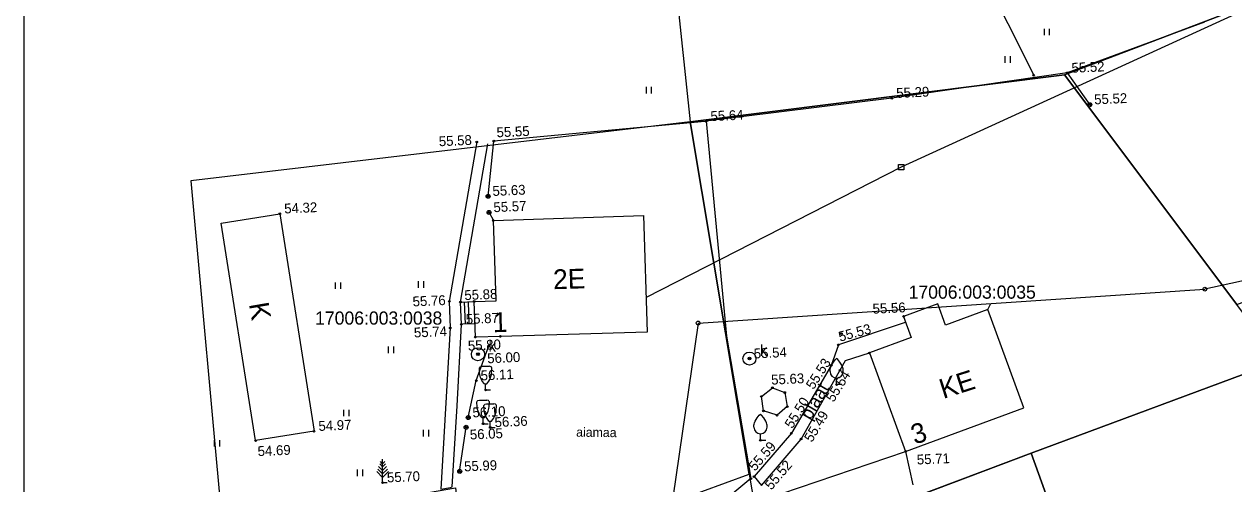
# Model space of a CAD drawing. Extents: x 640815 to 641975, y 6454871 to 6455868.
# Drawn here: x 641366 to 641458, y 6455307.4 to 6455342.4 of the extents above; entities that cross this region are included whole.
import ezdxf

# ---------------------------------------------------------------- set-up
doc = ezdxf.new("R2010")
doc.units = 0
for name, color, linetype in [('Level 1', 7, 'Continuous'), ('Level 14', 7, 'Continuous'), ('Level 16', 7, 'Continuous'), ('Level 2', 7, 'Continuous'), ('Level 26', 7, 'Continuous'), ('Level 27', 7, 'Continuous'), ('Level 28', 7, 'Continuous'), ('Level 30', 7, 'Continuous'), ('Level 39', 7, 'Continuous'), ('Level 40', 7, 'Continuous'), ('Level 41', 7, 'Continuous'), ('Level 43', 7, 'Continuous'), ('Level 44', 7, 'Continuous'), ('Level 58', 7, 'Continuous'), ('Level 59', 7, 'Continuous'), ('Level 61', 7, 'Continuous'), ('Level 62', 7, 'Continuous')]:
    doc.layers.add(name, color=color, linetype=linetype)

msp = doc.modelspace()

# ---------------------------------------------------------------- linework, layer by layer
at = {"layer": 'Level 1'}
for points in [[(641381, 6455327.24), (641385.47, 6455327.95), (641388.07, 6455311.43), (641383.63, 6455310.72), (641381, 6455327.24)], [(641413.1, 6455327.83), (641413.4, 6455318.95), (641402.23, 6455318.64), (641400.33, 6455318.58), (641400.24, 6455321.29), (641401.9, 6455321.34), (641401.7, 6455327.44), (641413.1, 6455327.83)], [(641439.28, 6455320.68), (641436.07, 6455319.5), (641435.48, 6455321.1), (641432.88, 6455320.15), (641433.46, 6455318.55), (641430.28, 6455317.38), (641433.03, 6455309.9), (641442.03, 6455313.22), (641439.28, 6455320.68)]]:
    msp.add_lwpolyline(points, dxfattribs=at)
at = {"layer": 'Level 14'}
msp.add_lwpolyline([(641468.58, 6455347.92), (641432.69, 6455331.5), (641413.31, 6455321.58)], dxfattribs=at)
at = {"layer": 'Level 16'}
for points in [[(641490.51, 6455329.79), (641455.77, 6455322.22)], [(641417.27, 6455319.65), (641455.77, 6455322.22)], [(641439.28, 6455320.68), (641439.52, 6455321.14)], [(641417.27, 6455319.65), (641411.75, 6455281.57)]]:
    msp.add_lwpolyline(points, dxfattribs=at)
at = {"layer": 'Level 2'}
for points in [[(641400.29, 6455319.6), (641399.37, 6455319.56), (641399.27, 6455319.55), (641399.2, 6455321.24), (641400.24, 6455321.29)], [(641399.57, 6455319.57), (641399.5, 6455321.25)], [(641399.87, 6455319.57), (641399.8, 6455321.27)]]:
    msp.add_lwpolyline(points, dxfattribs=at)
at = {"layer": 'Level 26'}
msp.add_lwpolyline([(641432.48, 6455331.7), (641432.9, 6455331.7), (641432.9, 6455331.3), (641432.48, 6455331.3)], close=True, dxfattribs=at)
for centre in [(641455.77, 6455322.22), (641417.27, 6455319.65)]:
    msp.add_circle(centre, 0.145, dxfattribs=at)
at = {"layer": 'Level 27'}
for centre, radius in [((641400.53, 6455317.28), 0.5), ((641400.53, 6455317.28), 0.103), ((641421.16, 6455316.95), 0.5), ((641421.16, 6455316.95), 0.103)]:
    msp.add_circle(centre, radius, dxfattribs=at)
at = {"layer": 'Level 28'}
for points in [[(641455.74, 6455342.52), (641445.31, 6455338.66), (641447.03, 6455336.24)], [(641445.31, 6455338.65), (641431.99, 6455336.73), (641417.87, 6455334.98)], [(641417.77, 6455334.97), (641401.74, 6455333.47)], [(641417.87, 6455334.98), (641419.42, 6455318.66), (641421.28, 6455307.84)], [(641401.3, 6455329.28), (641401.74, 6455333.47)], [(641401.37, 6455328.05), (641401.7, 6455327.44)], [(641399.78, 6455312.47), (641400.4, 6455315.28), (641401.35, 6455317.91)], [(641399.13, 6455308.37), (641399.63, 6455311.75)], [(641421.28, 6455307.84), (641418.52, 6455305.56), (641399.67, 6455300.25), (641399.56, 6455303.17)]]:
    msp.add_lwpolyline(points, dxfattribs=at)
at = {"layer": 'Level 30'}
for points in [[(641400.44, 6455333.41), (641398.35, 6455321.3), (641398.42, 6455319.28), (641397.71, 6455307.03), (641398.45, 6455307.17), (641398.58, 6455307.2), (641398.94, 6455313.36), (641399.29, 6455319.55)], [(641399.2, 6455321.24), (641401.27, 6455333.26)], [(641433.01, 6455319.69), (641427.92, 6455317.99), (641427.38, 6455316.43), (641424.35, 6455311.28), (641421.51, 6455307.99), (641422.07, 6455307.32), (641425.09, 6455310.84), (641428.46, 6455316.81), (641430.28, 6455317.38)], [(641420.93, 6455305.79), (641433.03, 6455309.9)], [(641433.03, 6455309.9), (641433.59, 6455307.36)]]:
    msp.add_lwpolyline(points, dxfattribs=at)
at = {"layer": 'Level 39'}
for centre in [(641447.03, 6455336.24), (641401.3, 6455329.28), (641401.37, 6455328.05), (641399.63, 6455311.73), (641399.79, 6455312.47), (641399.14, 6455308.38)]:
    msp.add_circle(centre, 0.151, dxfattribs=at)
at = {"layer": 'Level 40'}
for points in [[(641426.48, 6455363.28), (641414.2, 6455358.2), (641416.66, 6455334.93), (641445.12, 6455338.52), (641474, 6455349.49), (641463.28, 6455368.86)], [(641514.92, 6455342.28), (641501.91, 6455360.11), (641498.28, 6455358.74), (641474, 6455349.49), (641445.12, 6455338.52), (641458.2, 6455321.05), (641487.01, 6455331.77), (641511.06, 6455340.73)], [(641442.57, 6455309.77), (641461.39, 6455316.76), (641458.2, 6455321.05), (641445.12, 6455338.52), (641416.66, 6455334.93), (641421.14, 6455308.18), (641422.17, 6455302.08)], [(641421.14, 6455308.18), (641416.66, 6455334.93), (641378.71, 6455330.45), (641381.1, 6455304.07), (641398.83, 6455307.14), (641399.55, 6455300.28)], [(641461.39, 6455316.76), (641442.57, 6455309.77), (641452.43, 6455282.45), (641480.19, 6455291.49), (641462.78, 6455314.89)], [(641420.18, 6455301.33), (641430.03, 6455274.23), (641452.43, 6455282.45), (641442.57, 6455309.77)]]:
    msp.add_lwpolyline(points, close=True, dxfattribs=at)
at = {"layer": 'Level 41'}
for points in [[(641443.58, 6455341.51), (641443.58, 6455342.01)], [(641443.98, 6455341.51), (641443.98, 6455342.01)], [(641440.61, 6455339.43), (641440.61, 6455339.93)], [(641441.01, 6455339.43), (641441.01, 6455339.93)], [(641413.33, 6455337.1), (641413.33, 6455337.6)], [(641413.73, 6455337.1), (641413.73, 6455337.6)], [(641389.71, 6455322.24), (641389.71, 6455322.74)], [(641390.11, 6455322.24), (641390.11, 6455322.74)], [(641396.02, 6455322.32), (641396.02, 6455322.82)], [(641396.42, 6455322.32), (641396.42, 6455322.82)], [(641393.73, 6455317.37), (641393.73, 6455317.87)], [(641394.13, 6455317.37), (641394.13, 6455317.87)], [(641390.33, 6455312.57), (641390.33, 6455313.07)], [(641390.73, 6455312.57), (641390.73, 6455313.07)], [(641396.39, 6455311.03), (641396.39, 6455311.53)], [(641396.79, 6455311.03), (641396.79, 6455311.53)], [(641380.51, 6455310.26), (641380.51, 6455310.76)], [(641380.91, 6455310.26), (641380.91, 6455310.76)], [(641391.37, 6455308.02), (641391.37, 6455308.52)], [(641391.77, 6455308.02), (641391.77, 6455308.52)]]:
    msp.add_lwpolyline(points, dxfattribs=at)
at = {"layer": 'Level 43'}
msp.add_lwpolyline([(641422.07, 6455314.07), (641422.91, 6455314.73), (641423.85, 6455314.37), (641424.04, 6455313.31), (641423.26, 6455312.64), (641422.23, 6455312.98), (641422.07, 6455314.07)], dxfattribs=at)
at = {"layer": 'Level 44'}
for p, q in [((641400.82, 6455316.38), (641401.4, 6455316.38)), ((641401.02, 6455315.04), (641401.2, 6455315.04)), ((641401.11, 6455314.57), (641401.11, 6455315.04)), ((641427.79, 6455314.97), (641427.79, 6455315.47)), ((641428.19, 6455314.97), (641427.79, 6455314.97)), ((641400.64, 6455313.8), (641401.2, 6455313.8)), ((641401.11, 6455314.57), (641401.49, 6455314.57)), ((641401.18, 6455313.52), (641401.74, 6455313.52)), ((641400.82, 6455312.48), (641401.02, 6455312.48)), ((641400.92, 6455312), (641400.92, 6455312.48)), ((641400.92, 6455312), (641401.3, 6455312)), ((641401.36, 6455312.2), (641401.56, 6455312.2)), ((641401.46, 6455311.72), (641401.46, 6455312.2)), ((641401.46, 6455311.72), (641401.84, 6455311.72)), ((641422, 6455310.74), (641422, 6455311.24)), ((641422.4, 6455310.74), (641422, 6455310.74)), ((641393.28, 6455308.96), (641393.12, 6455309.12)), ((641393.28, 6455307.52), (641393.28, 6455309.32)), ((641393.28, 6455308.96), (641393.44, 6455309.12)), ((641393.28, 6455307.92), (641392.84, 6455308.37)), ((641393.28, 6455308.2), (641392.91, 6455308.56)), ((641393.28, 6455308.46), (641392.98, 6455308.76)), ((641393.28, 6455308.74), (641393.06, 6455308.96)), ((641393.28, 6455308.74), (641393.5, 6455308.96)), ((641393.28, 6455308.46), (641393.58, 6455308.76)), ((641393.28, 6455308.2), (641393.65, 6455308.56)), ((641393.28, 6455307.92), (641393.72, 6455308.37)), ((641393.64, 6455307.52), (641393.28, 6455307.52))]:
    msp.add_line(p, q, dxfattribs=at)
for points in [[(641436.86, 6455350.29), (641442.77, 6455338.48)], [(641427.29, 6455315.97), (641427.29, 6455316.12), (641427.3, 6455316.18), (641427.34, 6455316.32), (641427.4, 6455316.44), (641427.54, 6455316.67), (641427.7, 6455316.88), (641427.79, 6455316.97)], [(641428.29, 6455315.97), (641428.29, 6455316.12), (641428.28, 6455316.18), (641428.24, 6455316.32), (641428.18, 6455316.44), (641428.04, 6455316.67), (641427.88, 6455316.88), (641427.79, 6455316.97)], [(641401.02, 6455315.04), (641400.86, 6455315.24), (641400.8, 6455315.36), (641400.73, 6455315.52), (641400.67, 6455315.74), (641400.65, 6455315.88), (641400.64, 6455316.18), (641400.64, 6455316.22), (641400.66, 6455316.29), (641400.7, 6455316.33), (641400.82, 6455316.38)], [(641401.2, 6455315.04), (641401.36, 6455315.24), (641401.42, 6455315.36), (641401.49, 6455315.52), (641401.55, 6455315.74), (641401.57, 6455315.88), (641401.58, 6455316.18), (641401.58, 6455316.22), (641401.56, 6455316.29), (641401.52, 6455316.33), (641401.4, 6455316.38)], [(641400.82, 6455312.48), (641400.68, 6455312.68), (641400.62, 6455312.78), (641400.54, 6455312.95), (641400.48, 6455313.16), (641400.46, 6455313.31), (641400.44, 6455313.62), (641400.44, 6455313.66), (641400.48, 6455313.72), (641400.52, 6455313.76), (641400.64, 6455313.8)], [(641401.02, 6455312.48), (641401.16, 6455312.68), (641401.22, 6455312.78), (641401.3, 6455312.95), (641401.36, 6455313.16), (641401.38, 6455313.31), (641401.4, 6455313.62), (641401.4, 6455313.66), (641401.36, 6455313.72), (641401.32, 6455313.76), (641401.2, 6455313.8)], [(641401.36, 6455312.2), (641401.22, 6455312.4), (641401.16, 6455312.5), (641401.08, 6455312.67), (641401.02, 6455312.88), (641401, 6455313.03), (641400.98, 6455313.34), (641400.98, 6455313.38), (641401.02, 6455313.44), (641401.06, 6455313.48), (641401.18, 6455313.52)], [(641401.56, 6455312.2), (641401.7, 6455312.4), (641401.76, 6455312.5), (641401.84, 6455312.67), (641401.9, 6455312.88), (641401.92, 6455313.03), (641401.94, 6455313.34), (641401.94, 6455313.38), (641401.9, 6455313.44), (641401.86, 6455313.48), (641401.74, 6455313.52)], [(641421.5, 6455311.74), (641421.5, 6455311.89), (641421.51, 6455311.96), (641421.54, 6455312.08), (641421.6, 6455312.2), (641421.75, 6455312.44), (641421.91, 6455312.64), (641422, 6455312.74)], [(641422.5, 6455311.74), (641422.5, 6455311.89), (641422.49, 6455311.96), (641422.46, 6455312.08), (641422.4, 6455312.2), (641422.25, 6455312.44), (641422.09, 6455312.64), (641422, 6455312.74)]]:
    msp.add_lwpolyline(points, dxfattribs=at)
for centre in [(641427.79, 6455315.97), (641422, 6455311.74)]:
    msp.add_arc(centre, 0.5, 180, 0, dxfattribs=at)
at = {"layer": 'Level 61'}
msp.add_lwpolyline([(641366.04, 6455040.02), (641366.04, 6455449.83), (641791.7, 6455449.82), (641791.69, 6455040.02), (641366.04, 6455040.02)], dxfattribs=at)
at = {"layer": 'Level 62'}
for centre in [(641442.77, 6455338.48), (641445.31, 6455338.66), (641445.31, 6455338.65), (641431.99, 6455336.73), (641447.03, 6455336.24), (641417.87, 6455334.98), (641400.44, 6455333.41), (641401.74, 6455333.47), (641401.3, 6455329.28), (641385.47, 6455327.95), (641401.37, 6455328.05), (641401.7, 6455327.44), (641398.35, 6455321.3), (641399.2, 6455321.24), (641400.24, 6455321.29), (641432.88, 6455320.15), (641398.42, 6455319.28), (641399.27, 6455319.55), (641400.33, 6455318.58), (641402.23, 6455318.63), (641428.16, 6455318.84), (641401.35, 6455317.91), (641427.92, 6455317.99), (641430.28, 6455317.38), (641400.53, 6455317.28), (641421.16, 6455316.95), (641427.38, 6455316.43), (641428.04, 6455316.07), (641400.4, 6455315.28), (641401.11, 6455314.57), (641422.91, 6455314.73), (641427.79, 6455314.97), (641422.07, 6455314.07), (641423.85, 6455314.37), (641422.23, 6455312.98), (641424.04, 6455313.31), (641399.78, 6455312.47), (641400.92, 6455312), (641423.26, 6455312.64), (641388.07, 6455311.43), (641399.63, 6455311.75), (641401.46, 6455311.72), (641424.35, 6455311.28), (641383.63, 6455310.72), (641422, 6455310.74), (641425.09, 6455310.84), (641433.03, 6455309.9), (641399.13, 6455308.37), (641393.28, 6455307.52), (641421.28, 6455307.84), (641421.51, 6455307.99)]:
    msp.add_circle(centre, 0.0625, dxfattribs=at)

# ---------------------------------------------------------------- texts
at = {"layer": 'Level 1'}
for s, rotation, p in [('2E', 1.66834, (641406.26, 6455322.22)), ('K', 279.80065, (641383.12, 6455321.1)), ('1', 1.66834, (641401.68, 6455318.95)), ('KE', 17.81281, (641435.89, 6455313.88)), ('3', 17.81281, (641433.72, 6455310.41))]:
    msp.add_text(s, height=1.5, rotation=rotation, dxfattribs=at).set_placement(p)
at = {"layer": 'Level 27'}
for p in [(641401.33, 6455317.48), (641421.96, 6455317.15)]:
    msp.add_text('k', height=0.85, dxfattribs=at).set_placement(p)
at = {"layer": 'Level 58'}
for s, p in [('17006:003:0035', (641433.26, 6455321.5)), ('17006:003:0038', (641388.15, 6455319.53))]:
    msp.add_text(s, height=1.00002, dxfattribs=at).set_placement(p)
at = {"layer": 'Level 59'}
for s, height, rotation, p in [('55.52', 0.75, 2.56314, (641445.66, 6455338.66)), ('55.29', 0.75, 2.56314, (641432.34, 6455336.75)), ('55.52', 0.75, 2.56314, (641447.38, 6455336.26)), ('55.64', 0.75, 2.56314, (641418.22, 6455334.99)), ('55.58', 0.75, 2.56314, (641397.57, 6455333.08)), ('55.55', 0.75, 2.56314, (641401.96, 6455333.76)), ('55.63', 0.75, 2.56314, (641401.65, 6455329.3)), ('54.32', 0.75, 2.56314, (641385.82, 6455327.97)), ('55.57', 0.75, 2.56314, (641401.72, 6455328.07)), ('55.88', 0.75, 2.56314, (641399.51, 6455321.39)), ('55.76', 0.75, 2.56314, (641395.58, 6455320.91)), ('55.56', 0.75, 2.56314, (641430.54, 6455320.36)), ('55.87', 0.75, 2.56314, (641399.62, 6455319.57)), ('55.74', 0.75, 2.56314, (641395.68, 6455318.55)), ('55.53', 0.75, 15.23295, (641428.05, 6455318.23)), ('55.80', 0.75, 2.56314, (641399.78, 6455317.55)), ('56.00', 0.75, 2.56314, (641401.25, 6455316.59)), ('55.54', 0.75, 2.56314, (641421.51, 6455316.96)), ('55.53', 0.75, 57.20898, (641426.03, 6455314.55)), ('56.11', 0.75, 2.56314, (641400.75, 6455315.29)), ('55.63', 0.75, 2.56314, (641422.83, 6455314.97)), ('55.54', 0.7499, 58.52653, (641427.56, 6455313.59)), ('55.50', 0.75, 57.98484, (641424.42, 6455311.58)), ('56.10', 0.75, 2.56314, (641400.13, 6455312.48)), ('55.49', 0.75, 58.94181, (641425.91, 6455310.54)), ('54.97', 0.75, 2.56314, (641388.42, 6455311.45)), ('56.36', 0.75, 2.56314, (641401.81, 6455311.74)), ('56.05', 0.75, 2.56314, (641399.93, 6455310.8)), ('54.69', 0.75, 2.56314, (641383.8, 6455309.54)), ('55.59', 0.7499, 48.59642, (641421.58, 6455308.35)), ('55.99', 0.75, 2.56314, (641399.49, 6455308.38)), ('55.52', 0.75, 49.45966, (641422.83, 6455306.92)), ('55.71', 0.75, 2.56314, (641433.9, 6455308.9)), ('55.70', 0.75, 2.56314, (641393.63, 6455307.54))]:
    msp.add_text(s, height=height, rotation=rotation, dxfattribs=at).set_placement(p)
at = {"layer": 'Level 61'}
for s, height, rotation, p in [('plaat', 1, 59.76749, (641425.81, 6455312.21)), ('aiamaa', 0.7, 359.29223, (641407.99, 6455311.02))]:
    msp.add_text(s, height=height, rotation=rotation, dxfattribs=at).set_placement(p)

doc.saveas('drawing.dxf')
